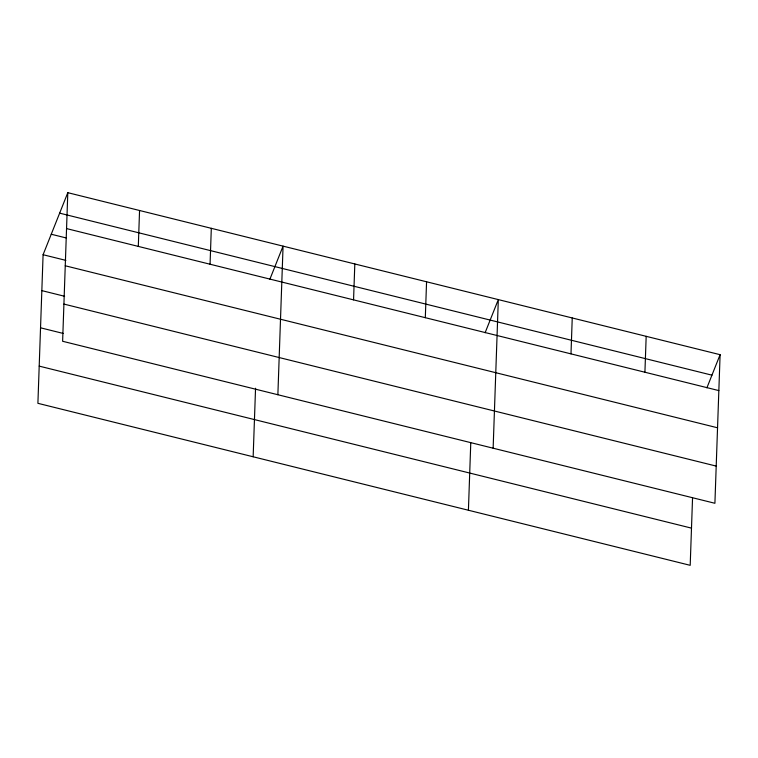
<?xml version="1.0" encoding="UTF-8"?>
<svg xmlns="http://www.w3.org/2000/svg" width="758" height="758" viewBox="0 0 758 758"><rect width="100%" height="100%" fill="white"/><g stroke="black" fill="none" stroke-linecap="round" stroke-linejoin="round"><path stroke-width="1.14" d="M67.803 192.674L62.62 341.271L714.908 503.284L720.1 354.687L67.803 192.674L43.092 254.716L37.9 403.313L690.197 565.326L692.547 497.949M138.307 246.407L139.557 210.497M210.061 264.229L211.311 228.319M253.153 456.771L255.55 388.238M277.873 394.738L283.066 246.142L269.867 279.266M353.56 299.865L354.82 263.964M425.314 317.687L426.565 281.786M468.416 510.238L470.765 442.861M493.136 448.205L498.319 299.609L485.12 332.734M570.992 353.872L572.243 317.962M644.916 372.235L646.176 336.325M706.901 387.821L720.1 354.687M59.655 213.15L711.942 375.163M66.552 228.584L718.849 390.597M51.25 234.241L66.05 237.917M43.092 254.716L65.87 260.373M65.254 265.774L717.551 427.787M41.832 290.617L64.61 296.283M63.918 304.081L716.206 466.094M40.534 327.807L63.312 333.463M39.198 366.123L691.495 528.136"/></g></svg>
